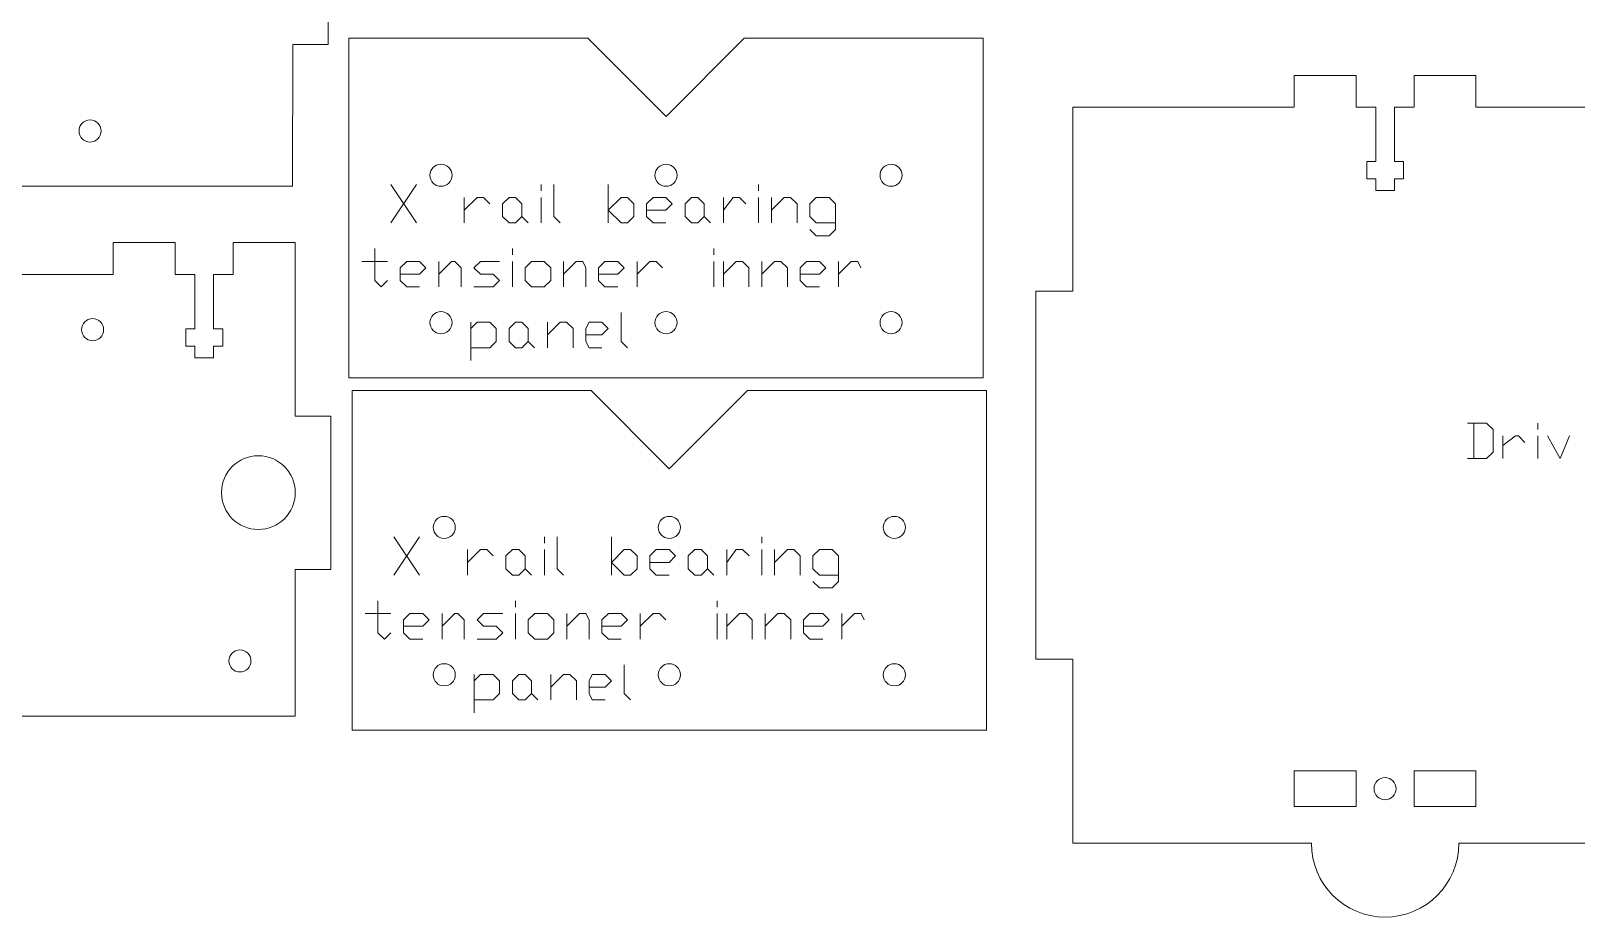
# Model space of a CAD drawing. Header units: inches. Extents: x 0.4 to 31.7, y 0.3 to 15.7.
# Drawn here: x 15.15 to 25.62, y 0.27 to 6.27 of the extents above; entities that cross this region are included whole.
import ezdxf

# ---------------------------------------------------------------- set-up
doc = ezdxf.new("R2010")
doc.units = ezdxf.units.IN
doc.header["$MEASUREMENT"] = 0
doc.layers.add('CUT_SHEET_1', color=179, linetype='CONTINUOUS', true_color=0x131326)

msp = doc.modelspace()

# ---------------------------------------------------------------- linework, layer by layer
at = {"layer": 'CUT_SHEET_1', "color": 3, "lineweight": 15, "true_color": 0x00ff00}
for p, q in [((17.163, 6.181), (17.163, 7.221)), ((16.921, 5.22), (16.922, 6.181)), ((16.922, 6.181), (17.163, 6.181)), ((17.302, 6.222), (17.302, 3.92)), ((18.923, 6.222), (17.302, 6.222)), ((19.453, 5.692), (18.923, 6.222)), ((19.983, 6.222), (19.453, 5.692)), ((21.603, 6.222), (19.983, 6.222)), ((21.603, 3.92), (21.603, 6.222)), ((14.239, 5.22), (16.921, 5.22)), ((15.705, 4.622), (15.705, 4.837)), ((15.705, 4.837), (16.125, 4.837)), ((16.125, 4.837), (16.125, 4.622)), ((16.519, 4.622), (16.519, 4.837)), ((16.519, 4.837), (16.938, 4.837)), ((16.938, 4.837), (16.939, 3.66)), ((14.256, 4.622), (15.705, 4.622)), ((16.125, 4.622), (16.259, 4.622)), ((16.259, 4.622), (16.259, 4.254)), ((16.385, 4.254), (16.385, 4.622)), ((16.385, 4.622), (16.519, 4.622)), ((16.259, 4.254), (16.197, 4.254)), ((16.197, 4.254), (16.197, 4.136)), ((16.447, 4.254), (16.385, 4.254)), ((16.447, 4.136), (16.447, 4.254)), ((16.197, 4.136), (16.259, 4.136)), ((16.259, 4.136), (16.259, 4.057)), ((16.385, 4.057), (16.385, 4.136)), ((16.385, 4.136), (16.447, 4.136)), ((16.259, 4.057), (16.385, 4.057)), ((17.302, 3.92), (21.603, 3.92)), ((17.324, 3.835), (17.324, 1.533)), ((18.945, 3.835), (17.324, 3.835)), ((19.475, 3.305), (18.945, 3.835)), ((20.005, 3.835), (19.475, 3.305)), ((21.626, 3.835), (20.005, 3.835)), ((21.626, 1.533), (21.626, 3.835)), ((16.939, 3.66), (17.18, 3.66)), ((17.18, 3.66), (17.18, 2.621)), ((17.18, 2.621), (16.939, 2.621)), ((16.939, 2.621), (16.939, 1.628)), ((16.939, 1.628), (8.575, 1.628)), ((17.324, 1.533), (21.626, 1.533))]:
    msp.add_line(p, q, dxfattribs=at)
at = {"layer": 'CUT_SHEET_1', "color": 3, "lineweight": 0, "true_color": 0x00ff00}
for p, q in [((24.131, 5.971), (23.711, 5.971)), ((23.711, 5.971), (23.711, 5.756)), ((24.131, 5.756), (24.131, 5.971)), ((24.944, 5.971), (24.524, 5.971)), ((24.524, 5.971), (24.524, 5.756)), ((24.944, 5.756), (24.944, 5.971)), ((23.711, 5.756), (22.211, 5.756)), ((22.211, 5.756), (22.211, 4.508)), ((24.265, 5.756), (24.131, 5.756)), ((24.265, 5.388), (24.265, 5.756)), ((24.524, 5.756), (24.391, 5.756)), ((24.391, 5.756), (24.391, 5.388)), ((28.356, 5.756), (24.944, 5.756)), ((24.203, 5.27), (24.203, 5.388)), ((24.203, 5.388), (24.265, 5.388)), ((24.391, 5.388), (24.453, 5.388)), ((24.453, 5.388), (24.453, 5.27)), ((24.265, 5.27), (24.203, 5.27)), ((24.265, 5.191), (24.265, 5.27)), ((24.453, 5.27), (24.391, 5.27)), ((24.391, 5.27), (24.391, 5.191)), ((24.391, 5.191), (24.265, 5.191)), ((22.211, 4.508), (21.961, 4.508)), ((21.961, 4.508), (21.961, 2.013)), ((21.961, 2.013), (22.211, 2.013)), ((22.211, 2.013), (22.211, 0.766)), ((22.211, 0.766), (23.828, 0.766)), ((24.828, 0.766), (28.473, 0.766))]:
    msp.add_line(p, q, dxfattribs=at)
at = {"layer": 'CUT_SHEET_1', "color": 7, "lineweight": 15, "true_color": 0xffffff}
for p, q in [((17.586, 5.231), (17.76, 4.971)), ((17.586, 4.971), (17.76, 5.231)), ((18.085, 5.057), (18.172, 5.144)), ((18.085, 4.971), (18.085, 5.144)), ((18.172, 5.144), (18.215, 5.144)), ((18.215, 5.144), (18.259, 5.101)), ((18.345, 5.101), (18.389, 5.144)), ((18.389, 5.144), (18.432, 5.144)), ((18.432, 5.144), (18.476, 5.101)), ((18.606, 5.188), (18.606, 5.231)), ((18.606, 4.971), (18.606, 5.144)), ((18.692, 5.231), (18.692, 5.014)), ((19.061, 4.971), (19.061, 5.231)), ((19.061, 5.057), (19.148, 5.144)), ((19.148, 5.144), (19.191, 5.144)), ((19.191, 5.144), (19.235, 5.101)), ((19.365, 5.144), (19.321, 5.101)), ((19.451, 5.144), (19.365, 5.144)), ((19.495, 5.101), (19.451, 5.144)), ((19.582, 5.101), (19.625, 5.144)), ((19.625, 5.144), (19.668, 5.144)), ((19.668, 5.144), (19.712, 5.101)), ((19.842, 5.057), (19.907, 5.144)), ((19.842, 4.971), (19.842, 5.144)), ((19.907, 5.144), (19.95, 5.144)), ((19.95, 5.144), (19.994, 5.101)), ((20.08, 5.188), (20.08, 5.231)), ((20.08, 4.971), (20.08, 5.144)), ((20.167, 5.057), (20.254, 5.144)), ((20.167, 4.971), (20.167, 5.144)), ((20.254, 5.144), (20.297, 5.144)), ((20.297, 5.144), (20.341, 5.101)), ((20.471, 5.144), (20.427, 5.101)), ((20.558, 5.144), (20.471, 5.144)), ((20.601, 5.101), (20.558, 5.144)), ((18.345, 5.014), (18.345, 5.101)), ((18.476, 5.101), (18.476, 5.014)), ((19.148, 4.971), (19.061, 5.057)), ((19.235, 5.101), (19.235, 5.014)), ((19.321, 5.101), (19.321, 5.014)), ((19.321, 5.057), (19.451, 5.057)), ((19.451, 5.057), (19.495, 5.101)), ((19.582, 5.014), (19.582, 5.101)), ((19.712, 5.101), (19.712, 5.014)), ((20.341, 5.101), (20.341, 4.971)), ((20.427, 5.101), (20.427, 5.014)), ((20.601, 4.927), (20.601, 5.101)), ((18.389, 4.971), (18.345, 5.014)), ((18.432, 4.971), (18.389, 4.971)), ((18.476, 5.014), (18.432, 4.971)), ((18.476, 5.014), (18.519, 4.971)), ((18.692, 5.014), (18.736, 4.971)), ((19.191, 4.971), (19.148, 4.971)), ((19.235, 5.014), (19.191, 4.971)), ((19.321, 5.014), (19.365, 4.971)), ((19.365, 4.971), (19.451, 4.971)), ((19.625, 4.971), (19.582, 5.014)), ((19.668, 4.971), (19.625, 4.971)), ((19.712, 5.014), (19.668, 4.971)), ((19.712, 5.014), (19.755, 4.971)), ((20.427, 5.014), (20.471, 4.971)), ((20.427, 4.927), (20.471, 4.884)), ((20.471, 4.971), (20.601, 4.971)), ((20.558, 4.884), (20.601, 4.927)), ((20.471, 4.884), (20.558, 4.884)), ((17.478, 4.797), (17.478, 4.58)), ((18.411, 4.754), (18.411, 4.797)), ((19.777, 4.754), (19.777, 4.797)), ((17.391, 4.71), (17.565, 4.71)), ((17.695, 4.71), (17.651, 4.667)), ((17.651, 4.667), (17.651, 4.58)), ((17.651, 4.624), (17.782, 4.624)), ((17.782, 4.71), (17.695, 4.71)), ((17.825, 4.667), (17.782, 4.71)), ((17.782, 4.624), (17.825, 4.667)), ((17.912, 4.624), (17.998, 4.71)), ((17.912, 4.537), (17.912, 4.71)), ((17.998, 4.71), (18.02, 4.71)), ((18.02, 4.71), (18.063, 4.667)), ((18.063, 4.667), (18.063, 4.537)), ((18.15, 4.667), (18.194, 4.71)), ((18.194, 4.624), (18.15, 4.667)), ((18.194, 4.71), (18.324, 4.71)), ((18.28, 4.624), (18.194, 4.624)), ((18.324, 4.58), (18.28, 4.624)), ((18.411, 4.537), (18.411, 4.71)), ((18.497, 4.667), (18.541, 4.71)), ((18.497, 4.58), (18.497, 4.667)), ((18.541, 4.71), (18.627, 4.71)), ((18.627, 4.71), (18.671, 4.667)), ((18.671, 4.667), (18.671, 4.58)), ((18.758, 4.624), (18.844, 4.71)), ((18.758, 4.537), (18.758, 4.71)), ((18.844, 4.71), (18.888, 4.71)), ((18.888, 4.71), (18.909, 4.667)), ((18.909, 4.667), (18.909, 4.537)), ((19.039, 4.71), (18.996, 4.667)), ((18.996, 4.667), (18.996, 4.58)), ((18.996, 4.624), (19.126, 4.624)), ((19.126, 4.71), (19.039, 4.71)), ((19.17, 4.667), (19.126, 4.71)), ((19.126, 4.624), (19.17, 4.667)), ((19.256, 4.624), (19.343, 4.71)), ((19.256, 4.537), (19.256, 4.71)), ((19.343, 4.71), (19.386, 4.71)), ((19.386, 4.71), (19.43, 4.667)), ((19.777, 4.537), (19.777, 4.71)), ((19.842, 4.624), (19.929, 4.71)), ((19.842, 4.537), (19.842, 4.71)), ((19.929, 4.71), (19.972, 4.71)), ((19.972, 4.71), (20.015, 4.667)), ((20.015, 4.667), (20.015, 4.537)), ((20.102, 4.624), (20.189, 4.71)), ((20.102, 4.537), (20.102, 4.71)), ((20.189, 4.71), (20.232, 4.71)), ((20.232, 4.71), (20.276, 4.667)), ((20.276, 4.667), (20.276, 4.537)), ((20.406, 4.71), (20.362, 4.667)), ((20.362, 4.667), (20.362, 4.58)), ((20.362, 4.624), (20.493, 4.624)), ((20.493, 4.71), (20.406, 4.71)), ((20.536, 4.667), (20.493, 4.71)), ((20.493, 4.624), (20.536, 4.667)), ((20.623, 4.624), (20.709, 4.71)), ((20.623, 4.537), (20.623, 4.71)), ((20.709, 4.71), (20.753, 4.71)), ((20.753, 4.71), (20.774, 4.667)), ((17.478, 4.58), (17.521, 4.537)), ((17.521, 4.537), (17.565, 4.58)), ((17.651, 4.58), (17.695, 4.537)), ((17.695, 4.537), (17.782, 4.537)), ((18.15, 4.537), (18.28, 4.537)), ((18.28, 4.537), (18.324, 4.58)), ((18.541, 4.537), (18.497, 4.58)), ((18.627, 4.537), (18.541, 4.537)), ((18.671, 4.58), (18.627, 4.537)), ((18.996, 4.58), (19.039, 4.537)), ((19.039, 4.537), (19.126, 4.537)), ((20.362, 4.58), (20.406, 4.537)), ((20.406, 4.537), (20.493, 4.537)), ((18.129, 4.255), (18.172, 4.298)), ((18.129, 4.038), (18.129, 4.298)), ((18.172, 4.298), (18.259, 4.298)), ((18.259, 4.298), (18.302, 4.255)), ((18.389, 4.255), (18.432, 4.298)), ((18.432, 4.298), (18.476, 4.298)), ((18.476, 4.298), (18.519, 4.255)), ((18.649, 4.212), (18.736, 4.298)), ((18.649, 4.125), (18.649, 4.298)), ((18.736, 4.298), (18.779, 4.298)), ((18.779, 4.298), (18.823, 4.255)), ((18.931, 4.298), (18.909, 4.255)), ((19.018, 4.298), (18.931, 4.298)), ((19.061, 4.255), (19.018, 4.298)), ((19.148, 4.363), (19.148, 4.168)), ((18.302, 4.255), (18.302, 4.168)), ((18.389, 4.168), (18.389, 4.255)), ((18.519, 4.255), (18.519, 4.168)), ((18.823, 4.255), (18.823, 4.125)), ((18.909, 4.255), (18.909, 4.168)), ((18.909, 4.212), (19.018, 4.212)), ((19.018, 4.212), (19.061, 4.255)), ((18.259, 4.125), (18.129, 4.125)), ((18.302, 4.168), (18.259, 4.125)), ((18.432, 4.125), (18.389, 4.168)), ((18.476, 4.125), (18.432, 4.125)), ((18.519, 4.168), (18.476, 4.125)), ((18.519, 4.168), (18.562, 4.125)), ((18.909, 4.168), (18.931, 4.125)), ((18.931, 4.125), (19.018, 4.125)), ((19.148, 4.168), (19.191, 4.125)), ((25.016, 3.613), (24.886, 3.613)), ((24.93, 3.613), (24.93, 3.375)), ((25.06, 3.57), (25.016, 3.613)), ((25.06, 3.418), (25.06, 3.57)), ((25.363, 3.57), (25.363, 3.613)), ((25.125, 3.462), (25.211, 3.527)), ((25.125, 3.375), (25.125, 3.527)), ((25.211, 3.527), (25.233, 3.527)), ((25.233, 3.527), (25.276, 3.483)), ((25.363, 3.375), (25.363, 3.527)), ((25.428, 3.527), (25.514, 3.375)), ((25.514, 3.375), (25.579, 3.527)), ((24.886, 3.375), (25.016, 3.375)), ((25.016, 3.375), (25.06, 3.418)), ((17.608, 2.844), (17.782, 2.584)), ((17.608, 2.584), (17.782, 2.844)), ((18.628, 2.801), (18.628, 2.844)), ((18.715, 2.844), (18.715, 2.627)), ((19.083, 2.584), (19.083, 2.844)), ((20.102, 2.801), (20.102, 2.844)), ((18.107, 2.67), (18.194, 2.757)), ((18.107, 2.584), (18.107, 2.757)), ((18.194, 2.757), (18.237, 2.757)), ((18.237, 2.757), (18.281, 2.714)), ((18.367, 2.714), (18.411, 2.757)), ((18.411, 2.757), (18.454, 2.757)), ((18.454, 2.757), (18.498, 2.714)), ((18.628, 2.584), (18.628, 2.757)), ((19.083, 2.67), (19.17, 2.757)), ((19.17, 2.757), (19.213, 2.757)), ((19.213, 2.757), (19.257, 2.714)), ((19.387, 2.757), (19.343, 2.714)), ((19.474, 2.757), (19.387, 2.757)), ((19.517, 2.714), (19.474, 2.757)), ((19.604, 2.714), (19.647, 2.757)), ((19.647, 2.757), (19.69, 2.757)), ((19.69, 2.757), (19.734, 2.714)), ((19.864, 2.67), (19.929, 2.757)), ((19.864, 2.584), (19.864, 2.757)), ((19.929, 2.757), (19.972, 2.757)), ((19.972, 2.757), (20.016, 2.714)), ((20.102, 2.584), (20.102, 2.757)), ((20.189, 2.67), (20.276, 2.757)), ((20.189, 2.584), (20.189, 2.757)), ((20.276, 2.757), (20.319, 2.757)), ((20.319, 2.757), (20.363, 2.714)), ((20.493, 2.757), (20.449, 2.714)), ((20.58, 2.757), (20.493, 2.757)), ((20.623, 2.714), (20.58, 2.757)), ((18.367, 2.627), (18.367, 2.714)), ((18.411, 2.584), (18.367, 2.627)), ((18.498, 2.627), (18.454, 2.584)), ((18.498, 2.714), (18.498, 2.627)), ((18.498, 2.627), (18.541, 2.584)), ((18.715, 2.627), (18.758, 2.584)), ((19.17, 2.584), (19.083, 2.67)), ((19.257, 2.627), (19.213, 2.584)), ((19.257, 2.714), (19.257, 2.627)), ((19.343, 2.714), (19.343, 2.627)), ((19.343, 2.67), (19.474, 2.67)), ((19.343, 2.627), (19.387, 2.584)), ((19.474, 2.67), (19.517, 2.714)), ((19.604, 2.627), (19.604, 2.714)), ((19.647, 2.584), (19.604, 2.627)), ((19.734, 2.627), (19.69, 2.584)), ((19.734, 2.714), (19.734, 2.627)), ((19.734, 2.627), (19.777, 2.584)), ((20.363, 2.714), (20.363, 2.584)), ((20.449, 2.714), (20.449, 2.627)), ((20.449, 2.627), (20.493, 2.584)), ((20.623, 2.54), (20.623, 2.714)), ((18.454, 2.584), (18.411, 2.584)), ((19.213, 2.584), (19.17, 2.584)), ((19.387, 2.584), (19.474, 2.584)), ((19.69, 2.584), (19.647, 2.584)), ((20.449, 2.54), (20.493, 2.497)), ((20.493, 2.584), (20.623, 2.584)), ((20.58, 2.497), (20.623, 2.54)), ((17.5, 2.41), (17.5, 2.193)), ((18.433, 2.367), (18.433, 2.41)), ((19.799, 2.367), (19.799, 2.41)), ((20.493, 2.497), (20.58, 2.497)), ((17.413, 2.324), (17.587, 2.324)), ((17.717, 2.324), (17.673, 2.28)), ((17.804, 2.324), (17.717, 2.324)), ((17.847, 2.28), (17.804, 2.324)), ((17.934, 2.237), (18.02, 2.324)), ((17.934, 2.15), (17.934, 2.324)), ((18.02, 2.324), (18.042, 2.324)), ((18.042, 2.324), (18.085, 2.28)), ((18.172, 2.28), (18.216, 2.324)), ((18.216, 2.324), (18.346, 2.324)), ((18.433, 2.15), (18.433, 2.324)), ((18.519, 2.28), (18.563, 2.324)), ((18.563, 2.324), (18.649, 2.324)), ((18.649, 2.324), (18.693, 2.28)), ((18.78, 2.237), (18.866, 2.324)), ((18.78, 2.15), (18.78, 2.324)), ((18.866, 2.324), (18.91, 2.324)), ((18.91, 2.324), (18.931, 2.28)), ((19.062, 2.324), (19.018, 2.28)), ((19.148, 2.324), (19.062, 2.324)), ((19.192, 2.28), (19.148, 2.324)), ((19.278, 2.237), (19.365, 2.324)), ((19.278, 2.15), (19.278, 2.324)), ((19.365, 2.324), (19.409, 2.324)), ((19.409, 2.324), (19.452, 2.28)), ((19.799, 2.15), (19.799, 2.324)), ((19.864, 2.237), (19.951, 2.324)), ((19.864, 2.15), (19.864, 2.324)), ((19.951, 2.324), (19.994, 2.324)), ((19.994, 2.324), (20.037, 2.28)), ((20.124, 2.237), (20.211, 2.324)), ((20.124, 2.15), (20.124, 2.324)), ((20.211, 2.324), (20.254, 2.324)), ((20.254, 2.324), (20.298, 2.28)), ((20.428, 2.324), (20.384, 2.28)), ((20.515, 2.324), (20.428, 2.324)), ((20.558, 2.28), (20.515, 2.324)), ((20.645, 2.237), (20.731, 2.324)), ((20.645, 2.15), (20.645, 2.324)), ((20.731, 2.324), (20.775, 2.324)), ((20.775, 2.324), (20.796, 2.28)), ((17.673, 2.28), (17.673, 2.193)), ((17.673, 2.237), (17.804, 2.237)), ((17.804, 2.237), (17.847, 2.28)), ((18.085, 2.28), (18.085, 2.15)), ((18.216, 2.237), (18.172, 2.28)), ((18.302, 2.237), (18.216, 2.237)), ((18.346, 2.193), (18.302, 2.237)), ((18.519, 2.193), (18.519, 2.28)), ((18.693, 2.28), (18.693, 2.193)), ((18.931, 2.28), (18.931, 2.15)), ((19.018, 2.28), (19.018, 2.193)), ((19.018, 2.237), (19.148, 2.237)), ((19.148, 2.237), (19.192, 2.28)), ((20.037, 2.28), (20.037, 2.15)), ((20.298, 2.28), (20.298, 2.15)), ((20.384, 2.28), (20.384, 2.193)), ((20.384, 2.237), (20.515, 2.237)), ((20.515, 2.237), (20.558, 2.28)), ((17.5, 2.193), (17.543, 2.15)), ((17.543, 2.15), (17.587, 2.193)), ((17.673, 2.193), (17.717, 2.15)), ((17.717, 2.15), (17.804, 2.15)), ((18.172, 2.15), (18.302, 2.15)), ((18.302, 2.15), (18.346, 2.193)), ((18.563, 2.15), (18.519, 2.193)), ((18.649, 2.15), (18.563, 2.15)), ((18.693, 2.193), (18.649, 2.15)), ((19.018, 2.193), (19.062, 2.15)), ((19.062, 2.15), (19.148, 2.15)), ((20.384, 2.193), (20.428, 2.15)), ((20.428, 2.15), (20.515, 2.15)), ((18.151, 1.868), (18.194, 1.911)), ((18.151, 1.651), (18.151, 1.911)), ((18.194, 1.911), (18.281, 1.911)), ((18.281, 1.911), (18.324, 1.868)), ((18.411, 1.868), (18.454, 1.911)), ((18.454, 1.911), (18.498, 1.911)), ((18.498, 1.911), (18.541, 1.868)), ((18.671, 1.825), (18.758, 1.911)), ((18.671, 1.738), (18.671, 1.911)), ((18.758, 1.911), (18.801, 1.911)), ((18.801, 1.911), (18.845, 1.868)), ((18.953, 1.911), (18.931, 1.868)), ((19.04, 1.911), (18.953, 1.911)), ((19.083, 1.868), (19.04, 1.911)), ((19.17, 1.976), (19.17, 1.781)), ((18.324, 1.781), (18.281, 1.738)), ((18.324, 1.868), (18.324, 1.781)), ((18.411, 1.781), (18.411, 1.868)), ((18.454, 1.738), (18.411, 1.781)), ((18.541, 1.781), (18.498, 1.738)), ((18.541, 1.868), (18.541, 1.781)), ((18.541, 1.781), (18.584, 1.738)), ((18.845, 1.868), (18.845, 1.738)), ((18.931, 1.868), (18.931, 1.781)), ((18.931, 1.825), (19.04, 1.825)), ((18.931, 1.781), (18.953, 1.738)), ((19.04, 1.825), (19.083, 1.868)), ((19.17, 1.781), (19.213, 1.738)), ((18.281, 1.738), (18.151, 1.738)), ((18.498, 1.738), (18.454, 1.738)), ((18.953, 1.738), (19.04, 1.738))]:
    msp.add_line(p, q, dxfattribs=at)
at = {"layer": 'CUT_SHEET_1', "color": 1, "lineweight": 15, "true_color": 0xff0000}
for p, q in [((16.489, 2.002), (16.489, 2.002)), ((16.564, 2.077), (16.564, 2.077))]:
    msp.add_line(p, q, dxfattribs=at)
at = {"layer": 'CUT_SHEET_1', "color": 1, "lineweight": 0, "true_color": 0xff0000}
for p, q in [((23.711, 1.016), (23.711, 1.256)), ((23.711, 1.256), (24.131, 1.256)), ((24.131, 1.256), (24.131, 1.016)), ((24.524, 1.016), (24.524, 1.256)), ((24.524, 1.256), (24.944, 1.256)), ((24.944, 1.256), (24.944, 1.016)), ((24.131, 1.016), (23.711, 1.016)), ((24.944, 1.016), (24.524, 1.016))]:
    msp.add_line(p, q, dxfattribs=at)
at = {"layer": 'CUT_SHEET_1', "color": 1, "lineweight": 15, "true_color": 0xff0000}
for points in [[(15.548, 5.669), (15.506, 5.669), (15.473, 5.636), (15.473, 5.594)], [(15.623, 5.594), (15.623, 5.636), (15.589, 5.669), (15.548, 5.669)], [(15.473, 5.594), (15.473, 5.553), (15.506, 5.519), (15.548, 5.519)], [(15.548, 5.519), (15.589, 5.519), (15.623, 5.553), (15.623, 5.594)], [(17.927, 5.369), (17.885, 5.369), (17.852, 5.335), (17.852, 5.294)], [(18.002, 5.294), (18.002, 5.335), (17.968, 5.369), (17.927, 5.369)], [(19.453, 5.369), (19.411, 5.369), (19.378, 5.335), (19.378, 5.294)], [(19.528, 5.294), (19.528, 5.335), (19.494, 5.369), (19.453, 5.369)], [(20.979, 5.369), (20.937, 5.369), (20.904, 5.335), (20.904, 5.294)], [(21.054, 5.294), (21.054, 5.335), (21.02, 5.369), (20.979, 5.369)], [(17.852, 5.294), (17.852, 5.253), (17.885, 5.219), (17.927, 5.219)], [(17.927, 5.219), (17.968, 5.219), (18.002, 5.253), (18.002, 5.294)], [(19.378, 5.294), (19.378, 5.253), (19.411, 5.219), (19.453, 5.219)], [(19.453, 5.219), (19.494, 5.219), (19.528, 5.253), (19.528, 5.294)], [(20.904, 5.294), (20.904, 5.253), (20.937, 5.219), (20.979, 5.219)], [(20.979, 5.219), (21.02, 5.219), (21.054, 5.253), (21.054, 5.294)], [(15.565, 4.322), (15.524, 4.322), (15.49, 4.288), (15.49, 4.247)], [(15.64, 4.247), (15.64, 4.288), (15.606, 4.322), (15.565, 4.322)], [(17.927, 4.37), (17.885, 4.37), (17.852, 4.336), (17.852, 4.295)], [(18.002, 4.295), (18.002, 4.336), (17.968, 4.369), (17.927, 4.37)], [(19.453, 4.37), (19.411, 4.369), (19.378, 4.336), (19.378, 4.295)], [(19.528, 4.295), (19.528, 4.336), (19.494, 4.37), (19.453, 4.37)], [(20.979, 4.37), (20.937, 4.369), (20.904, 4.336), (20.904, 4.295)], [(21.054, 4.295), (21.054, 4.336), (21.02, 4.37), (20.979, 4.37)], [(15.49, 4.247), (15.49, 4.206), (15.524, 4.172), (15.565, 4.172)], [(15.565, 4.172), (15.606, 4.172), (15.64, 4.206), (15.64, 4.247)], [(17.852, 4.295), (17.852, 4.253), (17.885, 4.22), (17.927, 4.22)], [(17.927, 4.22), (17.968, 4.22), (18.002, 4.253), (18.002, 4.295)], [(19.378, 4.295), (19.378, 4.253), (19.411, 4.22), (19.453, 4.22)], [(19.453, 4.22), (19.494, 4.22), (19.528, 4.253), (19.528, 4.295)], [(20.904, 4.295), (20.904, 4.253), (20.937, 4.22), (20.979, 4.22)], [(20.979, 4.22), (21.02, 4.22), (21.054, 4.253), (21.054, 4.295)], [(16.689, 3.393), (16.551, 3.393), (16.439, 3.281), (16.439, 3.143)], [(16.939, 3.143), (16.939, 3.281), (16.827, 3.393), (16.689, 3.393)], [(16.439, 3.143), (16.439, 3.005), (16.551, 2.893), (16.689, 2.893)], [(16.689, 2.893), (16.827, 2.893), (16.939, 3.005), (16.939, 3.143)], [(17.949, 2.982), (17.907, 2.982), (17.874, 2.948), (17.874, 2.907)], [(18.024, 2.907), (18.024, 2.948), (17.99, 2.982), (17.949, 2.982)], [(19.475, 2.982), (19.433, 2.982), (19.4, 2.948), (19.4, 2.907)], [(19.55, 2.907), (19.55, 2.948), (19.516, 2.982), (19.475, 2.982)], [(21.001, 2.982), (20.96, 2.982), (20.926, 2.948), (20.926, 2.907)], [(21.076, 2.907), (21.076, 2.948), (21.042, 2.982), (21.001, 2.982)], [(17.874, 2.907), (17.874, 2.866), (17.907, 2.832), (17.949, 2.832)], [(17.949, 2.832), (17.99, 2.832), (18.024, 2.866), (18.024, 2.907)], [(19.4, 2.907), (19.4, 2.866), (19.433, 2.832), (19.475, 2.832)], [(19.475, 2.832), (19.516, 2.832), (19.55, 2.866), (19.55, 2.907)], [(20.926, 2.907), (20.926, 2.866), (20.96, 2.832), (21.001, 2.832)], [(21.001, 2.832), (21.042, 2.832), (21.076, 2.866), (21.076, 2.907)], [(16.564, 2.077), (16.523, 2.077), (16.489, 2.044), (16.489, 2.002)], [(16.489, 2.002), (16.489, 1.961), (16.523, 1.927), (16.564, 1.927)], [(16.639, 2.002), (16.639, 2.044), (16.606, 2.077), (16.564, 2.077)], [(16.564, 1.927), (16.606, 1.927), (16.639, 1.961), (16.639, 2.002)], [(17.949, 1.983), (17.907, 1.983), (17.874, 1.949), (17.874, 1.908)], [(17.874, 1.908), (17.874, 1.866), (17.907, 1.833), (17.949, 1.833)], [(18.024, 1.908), (18.024, 1.949), (17.99, 1.983), (17.949, 1.983)], [(17.949, 1.833), (17.99, 1.833), (18.024, 1.866), (18.024, 1.908)], [(19.475, 1.983), (19.433, 1.983), (19.4, 1.949), (19.4, 1.908)], [(19.4, 1.908), (19.4, 1.866), (19.433, 1.833), (19.475, 1.833)], [(19.55, 1.908), (19.55, 1.949), (19.516, 1.983), (19.475, 1.983)], [(19.475, 1.833), (19.516, 1.833), (19.55, 1.866), (19.55, 1.908)], [(21.001, 1.983), (20.96, 1.983), (20.926, 1.949), (20.926, 1.908)], [(20.926, 1.908), (20.926, 1.866), (20.96, 1.833), (21.001, 1.833)], [(21.076, 1.908), (21.076, 1.949), (21.042, 1.983), (21.001, 1.983)], [(21.001, 1.833), (21.042, 1.833), (21.076, 1.866), (21.076, 1.908)]]:
    msp.add_open_spline(points, degree=3, dxfattribs=at)
at = {"layer": 'CUT_SHEET_1', "color": 1, "lineweight": 0, "true_color": 0xff0000}
for points in [[(24.253, 1.136), (24.253, 1.178), (24.286, 1.211), (24.328, 1.211)], [(24.328, 1.211), (24.369, 1.211), (24.403, 1.178), (24.403, 1.136)], [(24.328, 1.061), (24.286, 1.061), (24.253, 1.095), (24.253, 1.136)], [(24.403, 1.136), (24.403, 1.095), (24.369, 1.061), (24.328, 1.061)]]:
    msp.add_open_spline(points, degree=3, dxfattribs=at)
at = {"layer": 'CUT_SHEET_1', "color": 3, "lineweight": 0, "true_color": 0x00ff00}
for points in [[(23.828, 0.766), (23.828, 0.49), (24.052, 0.266), (24.328, 0.266)], [(24.328, 0.266), (24.604, 0.266), (24.828, 0.49), (24.828, 0.766)]]:
    msp.add_open_spline(points, degree=3, dxfattribs=at)

doc.saveas('drawing.dxf')
